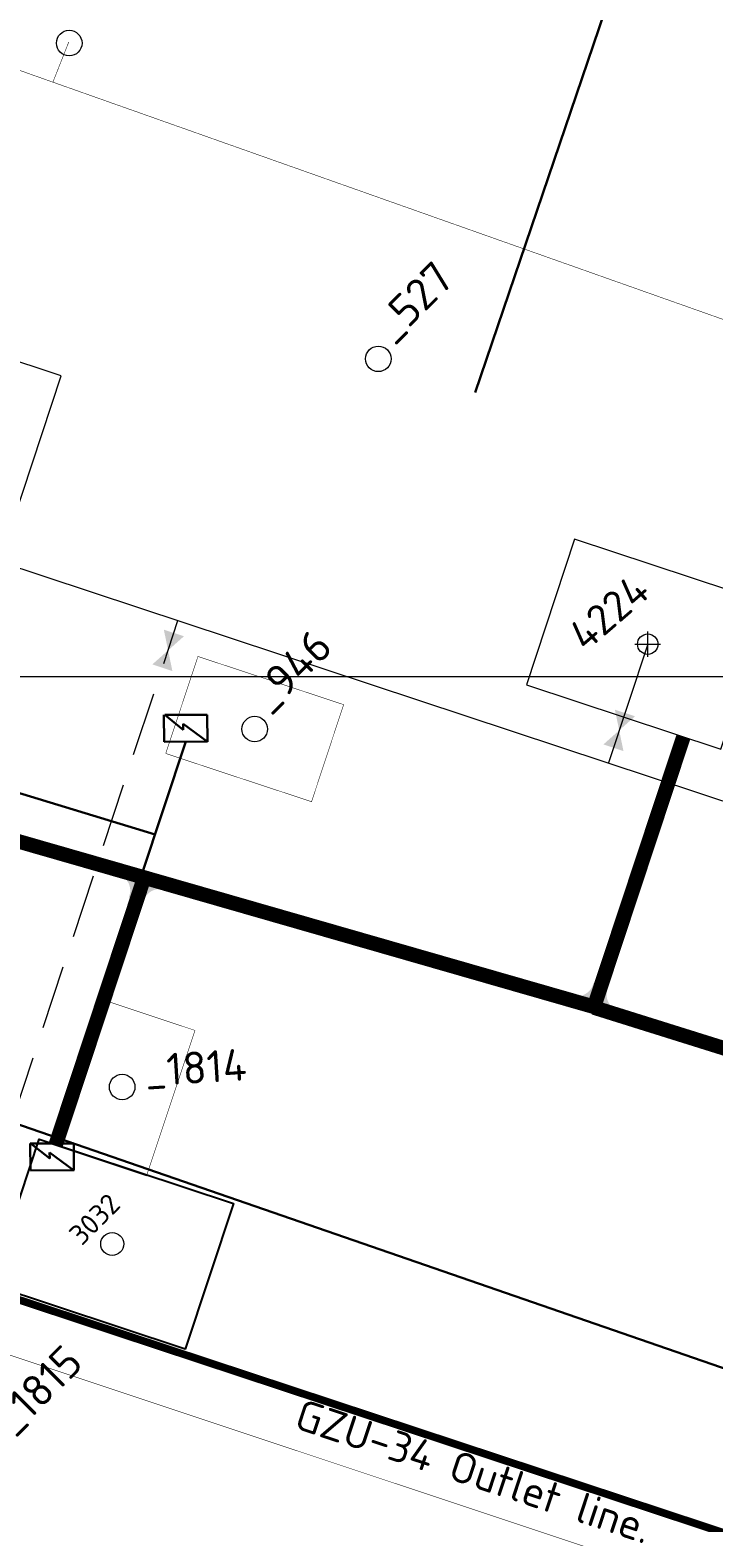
# Model space of a CAD drawing. Header units: millimetres. Extents: x 519 to 9564855, y -810 to 5021775.
# Drawn here: x 9530308 to 9530575, y 4998669 to 4999253 of the extents above; entities that cross this region are included whole.
import ezdxf

# ---------------------------------------------------------------- set-up
doc = ezdxf.new("R2010")
doc.units = ezdxf.units.MM
doc.header["$LTSCALE"] = 2
doc.header["$MEASUREMENT"] = 0
doc.header["$PDMODE"] = 2
doc.header["$PDSIZE"] = 5
doc.linetypes.add('92051501$0$GROUND1', pattern=[60, 50, -10])
doc.linetypes.add('DASHED', pattern=[0.75, 0.5, -0.25])
for name, color, linetype in [('Existing roads', 41, 'Continuous'), ('FIBERGLASS', 212, 'Continuous'), ('FLOWLINE', 5, 'Continuous'), ('Future Roads', 44, 'Continuous'), ('GRID_PULKOVO', 7, 'Continuous'), ('GZU34', 7, 'Continuous'), ('OilColl&Flowlines', 3, 'Continuous'), ('OLD WELLS(dr.bfr2000)', 24, 'Continuous'), ('PPLINE_WAT', 7, 'WTR_LINE'), ('stage 7.frame', 7, 'Continuous'), ('Stage 9.Frame&Text', 7, 'Continuous'), ('vodovod', 5, 'Continuous')]:
    doc.layers.add(name, color=color, linetype=linetype)
for name, color, linetype, lineweight in [('Электро', 1, 'Continuous', 30), ('Электроснаб', 1, 'Continuous', 18), ('Электроснабжене', 1, 'Continuous', 18)]:
    doc.layers.add(name, color=color, linetype=linetype, lineweight=lineweight)
doc.styles.add('92051501$0$STANDARD', font='simplex.shx')
doc.styles.add('Elect', font='isocpeur.ttf')
doc.styles.add('GeoApp', font='', dxfattribs={"height": 1})
doc.styles.get('GeoApp').set_extended_font_data('D431', italic=True)
doc.linetypes.add('g5_122_n', pattern='A,1,-1,1.5,-0.3,["Н",GeoApp,S=1,R=0,X=0,Y=-0.5],-1.5,1.5,-1,4,-1,4,-1,3', length=20.8)
doc.linetypes.add('WTR_LINE', pattern='A,0.5,-0.2,["W",92051501$0$STANDARD,S=0.1,R=0,X=-0.1,Y=-0.05],-0.05', length=0.75)

# ---------------------------------------------------------------- blocks, each defined once
blk = doc.blocks.new('92051501$0$WELLPAD')
at = {"flags": 128}
blk.add_lwpolyline([(40, -30), (-40, -30), (-40, 30), (40, 30)], close=True, dxfattribs=at)
blk = doc.blocks.new('A$C80b59c50')
at = {"layer": 'FLOWLINE', "color": 24, "linetype": 'g5_122_n', "lineweight": 30}
blk.add_line((-1259.19, -945.48, 0), (-2003.51, -687.78, 0), dxfattribs=at)

msp = doc.modelspace()

# ---------------------------------------------------------------- hatches: boundary and pattern name
at = {"layer": 'Existing roads', "lineweight": 0}
h = msp.add_hatch(color=256, dxfattribs=at)
edge = h.paths.add_edge_path()
edge.add_line((9530530.94208, 4998879.1207), (9530528.09395, 4998880.06309))
edge.add_arc((9530521.7278, 4998881.43608), 6.51252, 270.73939806, 347.82943688, ccw=False)
edge.add_line((9530521.81184, 4998874.9241), (9530528.78957, 4998872.6153))
edge.add_line((9530528.78957, 4998872.6153), (9530535.76729, 4998870.3065))
edge.add_arc((9530539.71889, 4998875.48316), 6.51252, 155.55367521, 232.64371401, ccw=False)
edge.add_line((9530533.79022, 4998878.1783), (9530530.94208, 4998879.1207))
at = {"layer": 'Future Roads', "linetype": 'ByBlock', "lineweight": 0, "ltscale": 25}
h = msp.add_hatch(color=256, dxfattribs=at)
edge = h.paths.add_edge_path()
edge.add_line((9530349.31927, 4998912.64514), (9530352.1674, 4998911.70274))
edge.add_arc((9530358.53355, 4998910.32976), 6.51252, 450.73939806, 527.82943688, ccw=False)
edge.add_line((9530358.44951, 4998916.84173), (9530351.47178, 4998919.15053))
edge.add_line((9530351.47178, 4998919.15053), (9530344.49406, 4998921.45934))
edge.add_arc((9530340.54246, 4998916.28268), 6.51252, 335.55367521, 412.64371401, ccw=False)
edge.add_line((9530346.47113, 4998913.58754), (9530349.31927, 4998912.64514))

# ---------------------------------------------------------------- linework, layer by layer
at = {"layer": 'Existing roads', "lineweight": 0, "const_width": 5.7, "flags": 128}
msp.add_lwpolyline([(9528759.34942, 4998990.63947), (9528869.74502, 4999299.84584), (9528879.79845, 4999330.22957, -0.402301707), (9528904.2882, 4999343.17519), (9529822.22452, 4999080.50772), (9529968.84441, 4999033.85959), (9530095.52172, 4998996.26986), (9530247.6434, 4998951.50905), (9530528.30128, 4998870.75569)], format="xyb", dxfattribs=at)
for points in [[(9530563.24803, 4998976.37269), (9530528.30128, 4998870.75569)], [(9530633.67651, 4998837.45209), (9530528.22216, 4998870.50325)]]:
    msp.add_lwpolyline(points, dxfattribs=at)
at = {"layer": 'FIBERGLASS', "color": 5, "linetype": 'DASHED', "lineweight": 0, "ltscale": 0.07, "const_width": 3}
msp.add_lwpolyline([(9530151.5722, 4998806.45593), (9531065.67419, 4998503.95912)], dxfattribs=at)
at = {"layer": 'Future Roads', "lineweight": 0, "const_width": 5.7, "elevation": 0.00005}
msp.add_lwpolyline([(9530317.93732, 4998816.82397), (9530352.51769, 4998921.33369)], dxfattribs=at)
at = {"layer": 'GRID_PULKOVO', "lineweight": 0}
msp.add_line((9519000, 4999000), (9533000, 4999000), dxfattribs=at)
at = {"layer": 'OilColl&Flowlines', "linetype": 'ByBlock', "lineweight": 0, "ltscale": 25}
for p, q in [((9528878.06753, 4999514.03827), (9530630.33138, 4998934.24594)), ((9530549.3, 4999012.6), (9530533.92852, 4998966.1439))]:
    msp.add_line(p, q, dxfattribs=at)
at = {"layer": 'OilColl&Flowlines', "color": 3, "linetype": 'DASHED', "lineweight": 0, "ltscale": 25}
msp.add_line((9530301.25258, 4998827.03615, 0), (9530365.69904, 4999021.80798, 0), dxfattribs=at)
at = {"layer": 'OilColl&Flowlines', "color": 5, "linetype": '92051501$0$GROUND1', "lineweight": 0, "ltscale": 2, "const_width": 0.2}
msp.add_lwpolyline([(9530057.76461, 4998815.32061), (9531063.56552, 4998479.9501)], dxfattribs=at)
at = {"layer": 'OilColl&Flowlines', "color": 3, "lineweight": 0}
for points in [[(9530360.17599, 4999018.28893, 0), (9530368.0331, 4999015.68915, 0), (9530361.85307, 4999010.18459, 0)], [(9530355.67305, 4999004.68002, 0), (9530361.85307, 4999010.18459, 0), (9530363.53016, 4999002.08025, 0)]]:
    msp.add_solid(points, dxfattribs=at)
at = {"layer": 'OilColl&Flowlines', "linetype": 'ByBlock', "lineweight": 0, "ltscale": 25}
for points in [[(9530536.46656, 4998986.98731), (9530544.32367, 4998984.38753), (9530538.14364, 4998978.88296)], [(9530531.96362, 4998973.3784), (9530538.14364, 4998978.88296), (9530539.82073, 4998970.77862)]]:
    msp.add_solid(points, dxfattribs=at)
at = {"layer": 'OLD WELLS(dr.bfr2000)', "lineweight": 0}
for centre in [(9530323.2, 4999247.7), (9530444, 4999124.2), (9530395.7, 4998979.4), (9530343.9, 4998839.4)]:
    msp.add_circle(centre, 5, dxfattribs=at)
at = {"layer": 'PPLINE_WAT', "color": 0, "linetype": 'ByBlock', "lineweight": 0, "ltscale": 5, "const_width": 0.2}
for points in [[(9530373.50127, 4999007.81156), (9530430.46402, 4998988.96361), (9530417.89873, 4998950.98845), (9530360.93598, 4998969.83639), (9530373.50127, 4999007.81156)], [(9530372.35549, 4998861.54239), (9530353.39471, 4998804.6171), (9530315.44451, 4998817.25762), (9530334.40529, 4998874.18291), (9530372.35549, 4998861.54239)]]:
    msp.add_lwpolyline(points, dxfattribs=at)
at = {"layer": 'stage 7.frame', "color": 0, "linetype": 'ByBlock', "lineweight": 0}
for points in [[(9530225.28202, 4999085.67759), (9530301.26254, 4999060.53702), (9530320.11798, 4999117.52241), (9530244.13745, 4999142.66299)], [(9530501.88202, 4998996.67759), (9530577.86254, 4998971.53702), (9530596.71798, 4999028.52241), (9530520.73745, 4999053.66299)]]:
    msp.add_lwpolyline(points, close=True, dxfattribs=at)
msp.add_circle((9530549.3, 4999012.6), 4, dxfattribs=at)
at = {"layer": 'stage 7.frame', "color": 0, "linetype": 'ByBlock', "lineweight": 0, "ltscale": 80}
msp.add_point((9530549.3, 4999012.6), dxfattribs=at)
at = {"layer": 'Stage 9.Frame&Text', "color": 7, "lineweight": 0, "elevation": 0.00005}
msp.add_lwpolyline([(9530292.59218, 4998761.98591), (9530368.5727, 4998736.84533), (9530387.42814, 4998793.83072), (9530311.44761, 4998818.9713)], close=True, dxfattribs=at)
at = {"layer": 'Stage 9.Frame&Text', "color": 7, "linetype": 'ByBlock', "lineweight": 0}
msp.add_circle((9530340, 4998778), 4.48341, dxfattribs=at)
at = {"layer": 'vodovod', "linetype": 'WTR_LINE', "lineweight": 0, "ltscale": 5, "const_width": 0.2, "elevation": -8.49546}
for points in [[(9530874.60274, 5000116.82582), (9530713.5697, 4999649.86496), (9530740.56833, 4999585.67768), (9530583.71638, 4999137.87069), (9530086.28228, 4999314.10839), (9530240.27257, 4999756.28606), (9530196.17035, 4999770.3816)], [(9530316.82655, 4999232.42804), (9530323.03112, 4999248.14936)]]:
    msp.add_lwpolyline(points, dxfattribs=at)
at = {"layer": 'Электро'}
for p, q in [((9530571.42693, 4999374.90407, 0), (9530481.88661, 4999111.01509, 0)), ((9529744.65748, 4999125.43169), (9530356.82312, 4998938.09675)), ((9530360.24889, 4998974.4297), (9530360.18419, 4998985.00205)), ((9530377.13537, 4998985.00793), (9530360.53977, 4998984.90637)), ((9530360.53977, 4998984.90637), (9530367.75155, 4998979.07914)), ((9530377.20007, 4998974.43558), (9530377.13537, 4998985.00793)), ((9530367.75155, 4998979.07914), (9530367.73701, 4998981.45437)), ((9530367.73701, 4998981.45437), (9530377.06168, 4998974.56547)), ((9530316.65901, 4998817.24694, 0.00005), (9530368.77311, 4998974.48187)), ((9530377.29732, 4998974.53403), (9530360.24889, 4998974.4297)), ((9530308.00563, 4998817.29184, 0.00005), (9530325.05406, 4998817.39617, 0.00005)), ((9530308.07034, 4998806.71949, 0.00005), (9530308.00563, 4998817.29184, 0.00005)), ((9530324.95681, 4998817.29772, 0.00005), (9530308.36121, 4998817.19616, 0.00005)), ((9530308.36121, 4998817.19616, 0.00005), (9530315.57299, 4998811.36893, 0.00005)), ((9530325.03653, 4998806.92117, 0.00005), (9530324.97183, 4998817.49353, 0.00005)), ((9530315.57299, 4998811.36893, 0.00005), (9530315.55845, 4998813.74416, 0.00005)), ((9530315.55845, 4998813.74416, 0.00005), (9530324.88312, 4998806.85526, 0.00005)), ((9530325.11877, 4998806.82382, 0.00005), (9530308.07034, 4998806.71949, 0.00005))]:
    msp.add_line(p, q, dxfattribs=at)
at = {"layer": 'Электроснаб', "color": 1, "linetype": 'ByBlock', "lineweight": 0}
for p, q in [((9530571.42693, 4999374.90407, 0), (9530481.88661, 4999111.01509, 0)), ((9529744.65748, 4999125.43169), (9530356.82312, 4998938.09675)), ((9530360.24889, 4998974.4297), (9530360.18419, 4998985.00205)), ((9530377.13537, 4998985.00793), (9530360.53977, 4998984.90637)), ((9530360.53977, 4998984.90637), (9530367.75155, 4998979.07914)), ((9530377.20007, 4998974.43558), (9530377.13537, 4998985.00793)), ((9530367.75155, 4998979.07914), (9530367.73701, 4998981.45437)), ((9530367.73701, 4998981.45437), (9530377.06168, 4998974.56547)), ((9530316.65901, 4998817.24694, 0.00005), (9530368.77311, 4998974.48187)), ((9530377.29732, 4998974.53403), (9530360.24889, 4998974.4297)), ((9530308.00563, 4998817.29184, 0.00005), (9530325.05406, 4998817.39617, 0.00005)), ((9530308.07034, 4998806.71949, 0.00005), (9530308.00563, 4998817.29184, 0.00005)), ((9530324.95681, 4998817.29772, 0.00005), (9530308.36121, 4998817.19616, 0.00005)), ((9530308.36121, 4998817.19616, 0.00005), (9530315.57299, 4998811.36893, 0.00005)), ((9530325.03653, 4998806.92117, 0.00005), (9530324.97183, 4998817.49353, 0.00005)), ((9530315.57299, 4998811.36893, 0.00005), (9530315.55845, 4998813.74416, 0.00005)), ((9530315.55845, 4998813.74416, 0.00005), (9530324.88312, 4998806.85526, 0.00005)), ((9530325.11877, 4998806.82382, 0.00005), (9530308.07034, 4998806.71949, 0.00005))]:
    msp.add_line(p, q, dxfattribs=at)
at = {"layer": 'Электроснабжене', "color": 1, "linetype": 'ByBlock', "lineweight": 0}
for p, q in [((9530571.42693, 4999374.90407, 0), (9530481.88661, 4999111.01509, 0)), ((9529744.65748, 4999125.43169), (9530356.82312, 4998938.09675)), ((9530360.24889, 4998974.4297), (9530360.18419, 4998985.00205)), ((9530377.13537, 4998985.00793), (9530360.53977, 4998984.90637)), ((9530360.53977, 4998984.90637), (9530367.75155, 4998979.07914)), ((9530377.20007, 4998974.43558), (9530377.13537, 4998985.00793)), ((9530367.75155, 4998979.07914), (9530367.73701, 4998981.45437)), ((9530367.73701, 4998981.45437), (9530377.06168, 4998974.56547)), ((9530316.65901, 4998817.24694, 0.00005), (9530368.77311, 4998974.48187)), ((9530377.29732, 4998974.53403), (9530360.24889, 4998974.4297)), ((9530308.00563, 4998817.29184, 0.00005), (9530325.05406, 4998817.39617, 0.00005)), ((9530308.07034, 4998806.71949, 0.00005), (9530308.00563, 4998817.29184, 0.00005)), ((9530324.95681, 4998817.29772, 0.00005), (9530308.36121, 4998817.19616, 0.00005)), ((9530308.36121, 4998817.19616, 0.00005), (9530315.57299, 4998811.36893, 0.00005)), ((9530325.03653, 4998806.92117, 0.00005), (9530324.97183, 4998817.49353, 0.00005)), ((9530315.57299, 4998811.36893, 0.00005), (9530315.55845, 4998813.74416, 0.00005)), ((9530315.55845, 4998813.74416, 0.00005), (9530324.88312, 4998806.85526, 0.00005)), ((9530325.11877, 4998806.82382, 0.00005), (9530308.07034, 4998806.71949, 0.00005))]:
    msp.add_line(p, q, dxfattribs=at)

# ---------------------------------------------------------------- block references
at = {"color": 6, "linetype": 'ByBlock', "lineweight": 50}
msp.add_blockref('A$C80b59c50', (9532236.3, 4999537), dxfattribs=at)
at = {"layer": 'Stage 9.Frame&Text', "color": 7, "lineweight": 0, "xscale": 1.000397499139614, "yscale": 1.000397499139614, "zscale": 1.000397499139614, "rotation": 341.6915560444714}
msp.add_blockref('92051501$0$WELLPAD', (9530340.01016, 4998777.90831, 0.00005), dxfattribs=at)

# ---------------------------------------------------------------- texts
at = {"layer": 'GZU34', "color": 0, "linetype": 'ByBlock', "lineweight": 0, "ltscale": 25, "style": 'Elect'}
msp.add_text('GZU-34 Outlet line.', height=12, rotation=341.69155603, dxfattribs=at).set_placement((9530410.61501, 4998706.1162))
at = {"layer": 'OLD WELLS(dr.bfr2000)', "lineweight": 0, "style": 'Elect'}
for s, rotation, p in [(' _527', 44.99999992, (9530444, 4999124.2)), (' _946', 44.99999992, (9530395.7, 4998979.4)), (' _1814', 3.59326198, (9530345.15621, 4998839.03921)), (' _1815', 44.99999992, (9530295.8, 4998697))]:
    msp.add_text(s, height=12.5, rotation=rotation, dxfattribs=at).set_placement(p)
at = {"layer": 'stage 7.frame', "color": 0, "linetype": 'ByBlock', "lineweight": 0, "style": 'Elect'}
msp.add_text('4224', height=12, rotation=41, dxfattribs=at).set_placement((9530524.99877, 4999009.28672))
at = {"layer": 'Stage 9.Frame&Text', "color": 9, "lineweight": 0, "style": 'Elect'}
msp.add_text('3032', height=8, rotation=45.31893965, dxfattribs=at).set_placement((9530328.13413, 4998776.99152, 0.00005))

doc.saveas('drawing.dxf')
